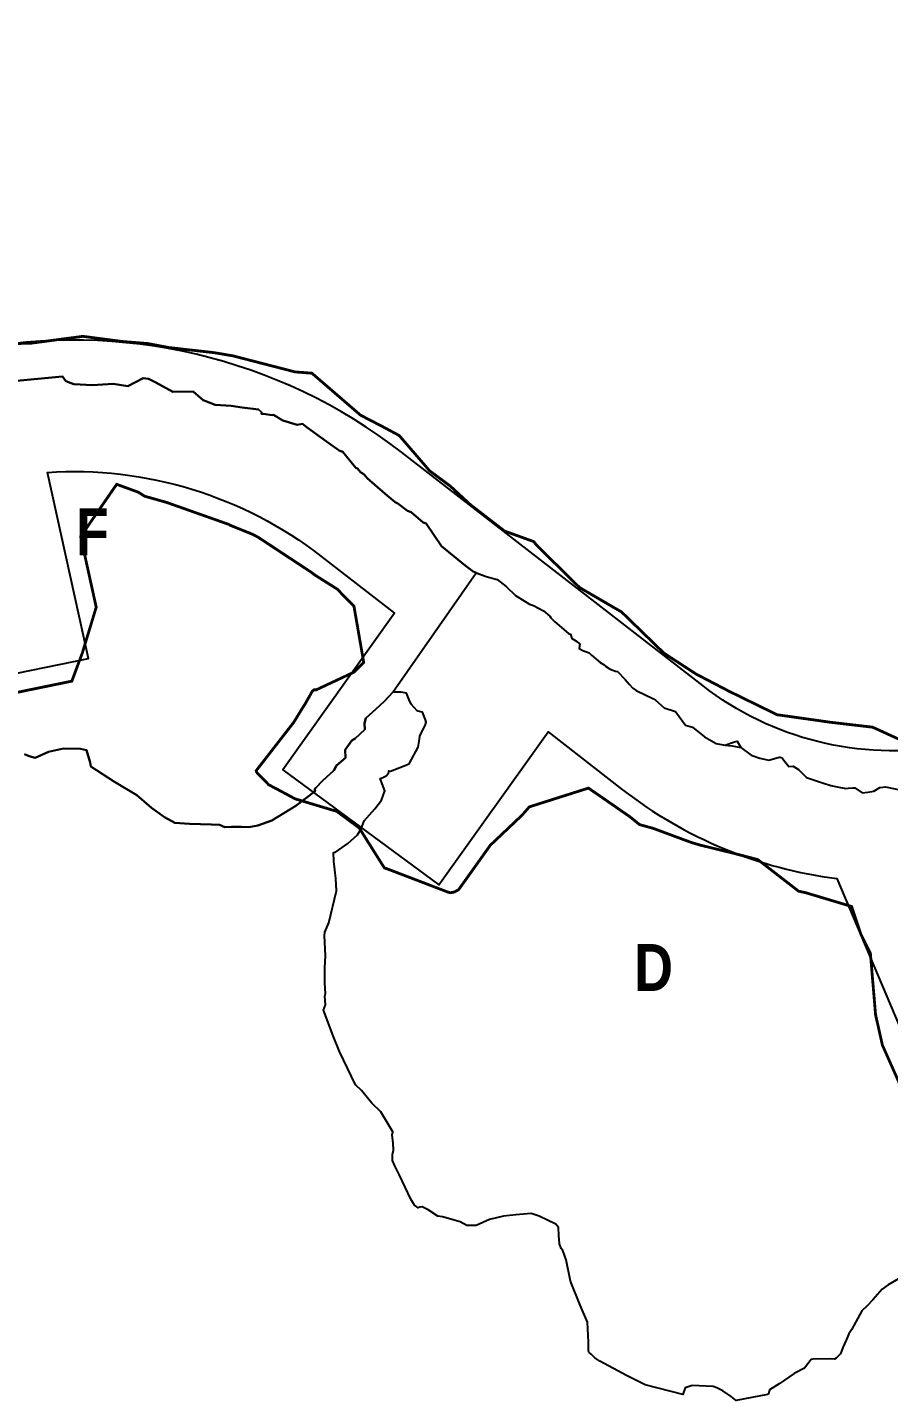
# Model space of a CAD drawing. Header units: metres. Extents: x 116000 to 284092, y 365136 to 804542.
# Drawn here: x 197302 to 198219, y 664443 to 665907 of the extents above; entities that cross this region are included whole.
import ezdxf

# ---------------------------------------------------------------- set-up
doc = ezdxf.new("R2010")
doc.units = ezdxf.units.M
doc.header["$LTSCALE"] = 0.075
doc.layers.add('050078', color=30, linetype='Continuous')
doc.layers.add('050078-2012', color=62, linetype='Continuous')
doc.styles.add('1958are-a$0$H', font='techb___.ttf')

msp = doc.modelspace()

# ---------------------------------------------------------------- linework, layer by layer
at = {"layer": '050078', "color": 62}
for points in [[(197151.1, 665190.2), (197366.5, 665234.2), (197322.8, 665432.7, -0.183285), (197614.4, 665343.5), (197692.9, 665282.7), (197573.8, 665115.7), (197740.2, 664993.1), (197856.4, 665156), (197935.9, 665094.4, 0.133882), (198164.3, 664999.7), (198260.7, 664771.7), (198453.7, 664844.6), (198382.7, 665023.6, 0.16609), (198620.1, 665213.3), (198911.9, 665671.2, 0.432587), (198814.9, 666052.6), (198789.4, 666068.3), (198803.1, 666307.7), (198758.9, 666505.3), (198585.1, 666474.6), (198778.2, 666819.2, 0.098369), (198859, 667067.5)], [(198656.1, 666887.7), (198439.8, 666501.8, 0.055378), (198409.7, 666430.6), (198364.7, 666418.3), (198261.9, 666358.2), (198203.3, 666338.2), (198234.5, 666211.2), (198425.5, 666188.2, 0.16349), (198576.4, 666024.1), (198747, 665930.2, -0.433124), (198793.9, 665746.4), (198502, 665288.6, -0.441383), (198021.6, 665205.1), (197700.2, 665454.2, 0.217548), (197239.2, 665562.6)]]:
    msp.add_lwpolyline(points, format="xyb", dxfattribs=at)
at = {"layer": '050078', "color": 30, "elevation": 127.5}
for points in [[(197286.4, 665529.9), (197338.9, 665534.9), (197342.4, 665530.1), (197351.1, 665526.7), (197371.1, 665525.7), (197392.8, 665527.2), (197408.5, 665524.7), (197424.8, 665533.2), (197430.6, 665532.5), (197438.4, 665528.4), (197456.5, 665518.6), (197478.2, 665518.8), (197489, 665509.6), (197501.8, 665504.7), (197518.7, 665503.8), (197530.6, 665502), (197548, 665499.7), (197550.9, 665496.8), (197551.2, 665495.1), (197552.9, 665495), (197562.3, 665493.7), (197563.9, 665493.9), (197573.7, 665487.9), (197588.9, 665483.5), (197594.9, 665484.5), (197598.2, 665481.6), (197611.5, 665471.9), (197622.9, 665464), (197633.9, 665456), (197636.3, 665455), (197637.4, 665455), (197637.5, 665455), (197646.6, 665443.5), (197651.7, 665437.6), (197653.2, 665436.9), (197656.4, 665433.1), (197660.4, 665430.6), (197663.7, 665426.5), (197671.8, 665419.5), (197682.8, 665409.8), (197693.4, 665401.1), (197696.2, 665399.4), (197706.6, 665391.7), (197710.5, 665390.4), (197723.3, 665379.4), (197726.7, 665378.3), (197742.8, 665354.2), (197768, 665333.3), (197776.8, 665326.9), (197790.5, 665321.7), (197802.3, 665318.7), (197811.9, 665310.9), (197821.9, 665301.5), (197836.8, 665292.2), (197841.1, 665290.7), (197851.6, 665285), (197858.2, 665279.3), (197859.3, 665277.6), (197861.1, 665275.9), (197863.8, 665273.5), (197878.2, 665261.1), (197879.9, 665260.3), (197880.3, 665260.2), (197881.7, 665255.7), (197883.1, 665254.9), (197887.1, 665252.4), (197889.6, 665250.4), (197890.2, 665250.1), (197889.7, 665245.1), (197893.6, 665242.8), (197900.1, 665240.4), (197902.7, 665237.8), (197907.5, 665234), (197912.1, 665230), (197915.4, 665227.8), (197917.7, 665226), (197922.6, 665223), (197928.3, 665221), (197930.6, 665220.3), (197938.5, 665211.8), (197943, 665206.8), (197946.8, 665202.7), (197950.2, 665200.4), (197968.7, 665191.2), (197970.9, 665189.9), (197980.3, 665181.6), (197992.1, 665178), (198002.8, 665163.1), (198010.5, 665161.2), (198023.1, 665150.9), (198035.6, 665143.9), (198044.7, 665142), (198052.8, 665141.2), (198057.9, 665140.3), (198061.8, 665139.5), (198072.8, 665131.3), (198082.1, 665128), (198091.9, 665125.8), (198102.6, 665129.1), (198103.9, 665129.3), (198105.8, 665128.3), (198107.2, 665126.5), (198113.2, 665119.3), (198117.8, 665119.7), (198123.5, 665116.1), (198132, 665107.5), (198149.1, 665101.8), (198157.7, 665099), (198164.7, 665097.6), (198173.7, 665095.8), (198176.3, 665096.1), (198181.3, 665096.5), (198183.4, 665096.4), (198191.1, 665091.3), (198197.4, 665091.8), (198203.6, 665092.9), (198210.2, 665096.8), (198216, 665097.4), (198238, 665092.8)], [(198229.8, 664573.3), (198218.9, 664566.9), (198212.4, 664562.2), (198202.5, 664550.9), (198196.5, 664544.5), (198190.9, 664538.9), (198184.5, 664527.2), (198179.9, 664518.7), (198177, 664514.7), (198174.1, 664507.8), (198170.5, 664499.8), (198168, 664493.3), (198163.5, 664488.5), (198161.7, 664487.5), (198156.9, 664487.8), (198138.6, 664487.5), (198136.8, 664487), (198129.6, 664478), (198118.7, 664472.2), (198102.7, 664461.3), (198092.5, 664454.9), (198091.3, 664450.1), (198090.5, 664450), (198056.9, 664443.4), (198051.7, 664447.9), (198042.8, 664453.9), (198036.5, 664456.9), (198032.5, 664458.4), (198009.9, 664459.5), (198002.7, 664456.9), (198000, 664450), (197960, 664460), (197940, 664470), (197911.6, 664485.3), (197906.2, 664488.9), (197902.5, 664493), (197900, 664495.1), (197899.7, 664496.4), (197899.6, 664505.5), (197898.6, 664527), (197890.5, 664545.2), (197880.4, 664570.5), (197875.8, 664593.3), (197872.3, 664603.3), (197870.5, 664605.5), (197868.5, 664610.6), (197867.9, 664619.4), (197867.4, 664627.8), (197864.7, 664631.4), (197846.8, 664640), (197838.4, 664642.7), (197822.1, 664641.2), (197808.9, 664639.9), (197793.9, 664636.4), (197779.9, 664630.1), (197769.8, 664629.9), (197762.9, 664633.8), (197744.1, 664639.4), (197739, 664640.1), (197728.8, 664646.8), (197722.4, 664649.9), (197719.8, 664649.4), (197718, 664648.9), (197714.2, 664651.6), (197712.5, 664654.4), (197710.2, 664658.2), (197698.1, 664683.6), (197693.1, 664693.7), (197690.8, 664699.2), (197690.8, 664705.7), (197691.8, 664710.4), (197691.4, 664717.8), (197690.3, 664726.6), (197691, 664730), (197685.8, 664738.7), (197678.1, 664751.3), (197668.6, 664760.5), (197657.7, 664774), (197651.1, 664779.9), (197634.1, 664815.4), (197627.4, 664832), (197617.2, 664859.5), (197619.3, 664865.3), (197618.6, 664874.6), (197619.3, 664877.1), (197618.4, 664888.2), (197618.6, 664904.6), (197619.2, 664917.9), (197618.3, 664938.8), (197618.5, 664942.6), (197622.8, 664952.7), (197630.9, 664986.7), (197630.3, 664999.7), (197628, 665018.4), (197627.7, 665027.7), (197629.8, 665027.8), (197642.9, 665037.3), (197653.4, 665046.3), (197657.1, 665052.9), (197660.3, 665061.3), (197671.9, 665074), (197679.1, 665083.3), (197682.5, 665093.3), (197677.4, 665106.4), (197678.6, 665106.7), (197680.2, 665107.4), (197683.9, 665109.4), (197686.5, 665112.2), (197686.7, 665113.5), (197686.8, 665114.5), (197688.7, 665114.2), (197708.4, 665122), (197717.9, 665139.8), (197719.5, 665148.4), (197719.9, 665151.4), (197725.8, 665164.1), (197726.6, 665166.4), (197725.9, 665169), (197722.7, 665177), (197717.7, 665178.3), (197717, 665178.5), (197710.4, 665185.6), (197708.5, 665190.2), (197705.7, 665197.5), (197699.8, 665198.5), (197691, 665198.5), (197682, 665189), (197672.8, 665180.3), (197662.4, 665170.9), (197660.9, 665165.4), (197661, 665158.6), (197651, 665149.2), (197647.3, 665147.1), (197640.1, 665136.9), (197640.6, 665128.6), (197630.9, 665120.2), (197628.1, 665115.1), (197615.9, 665103.9), (197609.1, 665096.6), (197607.7, 665094.7), (197608.1, 665092.9), (197587.7, 665077.3), (197562, 665061.7), (197547, 665056.5), (197537.7, 665054.4), (197529.7, 665055), (197519, 665055), (197512, 665054.7), (197506.2, 665057.2), (197497.6, 665057.3), (197474.3, 665058.1), (197458.5, 665059.2), (197447.6, 665065.1), (197433.8, 665075.3), (197418.3, 665088.8), (197394.5, 665102.8), (197369.3, 665119.3), (197368.3, 665123.5), (197364.7, 665136.7), (197358.1, 665138.1), (197339.9, 665138.4), (197324.2, 665135), (197309.8, 665128.5), (197303.4, 665130.1), (197298.3, 665132.4)]]:
    msp.add_lwpolyline(points, dxfattribs=at)
at = {"layer": '050078', "color": 30, "flags": 128}
msp.add_lwpolyline([(197298.3, 665132.4), (197303.4, 665130.1), (197309.8, 665128.5), (197324.2, 665135), (197339.9, 665138.4), (197358.1, 665138.1), (197364.7, 665136.7), (197368.3, 665123.5), (197369.3, 665119.3), (197394.5, 665102.8), (197418.3, 665088.8), (197433.8, 665075.3), (197447.6, 665065.1), (197458.5, 665059.2), (197474.3, 665058.1), (197497.6, 665057.3), (197506.2, 665057.2), (197512, 665054.7), (197519, 665055), (197529.7, 665055), (197537.7, 665054.4), (197547, 665056.5), (197562, 665061.7), (197587.7, 665077.3), (197608.1, 665092.9), (197607.7, 665094.7), (197609.1, 665096.6), (197615.9, 665103.9), (197628.1, 665115.1), (197630.9, 665120.2), (197640.6, 665128.6), (197640.1, 665136.9), (197647.3, 665147.1), (197651, 665149.2), (197661, 665158.6), (197660.9, 665165.4), (197662.4, 665170.9), (197672.8, 665180.3), (197682, 665189), (197691, 665198.5), (197779.7, 665325.8), (197776.8, 665326.9), (197768, 665333.3), (197742.8, 665354.2), (197726.7, 665378.3), (197723.3, 665379.4), (197710.5, 665390.4), (197706.6, 665391.7), (197696.2, 665399.4), (197693.4, 665401.1), (197682.8, 665409.8), (197671.8, 665419.5), (197663.7, 665426.5), (197660.4, 665430.6), (197656.4, 665433.1), (197653.2, 665436.9), (197651.7, 665437.6), (197646.6, 665443.5), (197637.5, 665455), (197637.4, 665455), (197636.3, 665455), (197633.9, 665456), (197622.9, 665464), (197611.5, 665471.9), (197598.2, 665481.6), (197594.9, 665484.5), (197588.9, 665483.5), (197573.7, 665487.9), (197563.9, 665493.9), (197562.3, 665493.7), (197552.9, 665495), (197551.2, 665495.1), (197550.9, 665496.8), (197548, 665499.7), (197530.6, 665502), (197518.7, 665503.8), (197501.8, 665504.7), (197489, 665509.6), (197478.2, 665518.8), (197456.5, 665518.6), (197438.4, 665528.4), (197430.6, 665532.5), (197424.8, 665533.2), (197408.5, 665524.7), (197392.8, 665527.2), (197371.1, 665525.7), (197351.1, 665526.7), (197342.4, 665530.1), (197338.9, 665534.9), (197286.4, 665529.9)], dxfattribs=at)
at = {"layer": '050078', "color": 71, "elevation": 127.5}
for points in [[(197286.4, 665529.9), (197338.9, 665534.9), (197342.4, 665530.1), (197351.1, 665526.7), (197371.1, 665525.7), (197392.8, 665527.2), (197408.5, 665524.7), (197424.8, 665533.2), (197430.6, 665532.5), (197438.4, 665528.4), (197456.5, 665518.6), (197478.2, 665518.8), (197489, 665509.6), (197501.8, 665504.7), (197518.7, 665503.8), (197530.6, 665502), (197548, 665499.7), (197550.9, 665496.8), (197551.2, 665495.1), (197552.9, 665495), (197562.3, 665493.7), (197563.9, 665493.9), (197573.7, 665487.9), (197588.9, 665483.5), (197594.9, 665484.5), (197598.2, 665481.6), (197611.5, 665471.9), (197622.9, 665464), (197633.9, 665456), (197636.3, 665455), (197637.4, 665455), (197637.5, 665455), (197646.6, 665443.5), (197651.7, 665437.6), (197653.2, 665436.9), (197656.4, 665433.1), (197660.4, 665430.6), (197663.7, 665426.5), (197671.8, 665419.5), (197682.8, 665409.8), (197693.4, 665401.1), (197696.2, 665399.4), (197706.6, 665391.7), (197710.5, 665390.4), (197723.3, 665379.4), (197726.7, 665378.3), (197742.8, 665354.2), (197768, 665333.3), (197776.8, 665326.9), (197790.5, 665321.7), (197802.3, 665318.7), (197811.9, 665310.9), (197821.9, 665301.5), (197836.8, 665292.2), (197841.1, 665290.7), (197851.6, 665285), (197858.2, 665279.3), (197859.3, 665277.6), (197861.1, 665275.9), (197863.8, 665273.5), (197878.2, 665261.1), (197879.9, 665260.3), (197880.3, 665260.2), (197881.7, 665255.7), (197883.1, 665254.9), (197887.1, 665252.4), (197889.6, 665250.4), (197890.2, 665250.1), (197889.7, 665245.1), (197893.6, 665242.8), (197900.1, 665240.4), (197902.7, 665237.8), (197907.5, 665234), (197912.1, 665230), (197915.4, 665227.8), (197917.7, 665226), (197922.6, 665223), (197928.3, 665221), (197930.6, 665220.3), (197938.5, 665211.8), (197943, 665206.8), (197946.8, 665202.7), (197950.2, 665200.4), (197968.7, 665191.2), (197970.9, 665189.9), (197980.3, 665181.6), (197992.1, 665178), (198002.8, 665163.1), (198010.5, 665161.2), (198023.1, 665150.9), (198035.6, 665143.9), (198044.7, 665142), (198055.1, 665145.6), (198058, 665146.2), (198061.8, 665139.5), (198072.8, 665131.3), (198082.1, 665128), (198091.9, 665125.8), (198102.6, 665129.1), (198103.9, 665129.3), (198105.8, 665128.3), (198107.2, 665126.5), (198113.2, 665119.3), (198117.8, 665119.7), (198123.5, 665116.1), (198132, 665107.5), (198149.1, 665101.8), (198157.7, 665099), (198164.7, 665097.6), (198173.7, 665095.8), (198176.3, 665096.1), (198181.3, 665096.5), (198183.4, 665096.4), (198191.1, 665091.3), (198197.4, 665091.8), (198203.6, 665092.9), (198210.2, 665096.8), (198216, 665097.4), (198238, 665092.8)], [(198229.8, 664573.3), (198218.9, 664566.9), (198212.4, 664562.2), (198202.5, 664550.9), (198196.5, 664544.5), (198190.9, 664538.9), (198184.5, 664527.2), (198179.9, 664518.7), (198177, 664514.7), (198174.1, 664507.8), (198170.5, 664499.8), (198168, 664493.3), (198163.5, 664488.5), (198161.7, 664487.5), (198156.9, 664487.8), (198138.6, 664487.5), (198136.8, 664487), (198129.6, 664478), (198118.7, 664472.2), (198102.7, 664461.3), (198092.5, 664454.9), (198091.3, 664450.1), (198090.5, 664450), (198056.9, 664443.4), (198051.7, 664447.9), (198042.8, 664453.9), (198036.5, 664456.9), (198032.5, 664458.4), (198009.9, 664459.5), (198002.7, 664456.9), (198000, 664450), (197960, 664460), (197940, 664470), (197911.6, 664485.3), (197906.2, 664488.9), (197902.5, 664493), (197900, 664495.1), (197899.7, 664496.4), (197899.6, 664505.5), (197898.6, 664527), (197890.5, 664545.2), (197880.4, 664570.5), (197875.8, 664593.3), (197872.3, 664603.3), (197870.5, 664605.5), (197868.5, 664610.6), (197867.9, 664619.4), (197867.4, 664627.8), (197864.7, 664631.4), (197846.8, 664640), (197838.4, 664642.7), (197822.1, 664641.2), (197808.9, 664639.9), (197793.9, 664636.4), (197779.9, 664630.1), (197769.8, 664629.9), (197762.9, 664633.8), (197744.1, 664639.4), (197739, 664640.1), (197728.8, 664646.8), (197722.4, 664649.9), (197719.8, 664649.4), (197718, 664648.9), (197714.2, 664651.6), (197712.5, 664654.4), (197710.2, 664658.2), (197698.1, 664683.6), (197693.1, 664693.7), (197690.8, 664699.2), (197690.8, 664705.7), (197691.8, 664710.4), (197691.4, 664717.8), (197690.3, 664726.6), (197691, 664730), (197685.8, 664738.7), (197678.1, 664751.3), (197668.6, 664760.5), (197657.7, 664774), (197651.1, 664779.9), (197634.1, 664815.4), (197627.4, 664832), (197617.2, 664859.5), (197619.3, 664865.3), (197618.6, 664874.6), (197619.3, 664877.1), (197618.4, 664888.2), (197618.6, 664904.6), (197619.2, 664917.9), (197618.3, 664938.8), (197618.5, 664942.6), (197622.8, 664952.7), (197630.9, 664986.7), (197630.3, 664999.7), (197628, 665018.4), (197627.7, 665027.7), (197629.8, 665027.8), (197642.9, 665037.3), (197653.4, 665046.3), (197657.1, 665052.9), (197660.3, 665061.3), (197671.9, 665074), (197679.1, 665083.3), (197682.5, 665093.3), (197677.4, 665106.4), (197678.6, 665106.7), (197680.2, 665107.4), (197683.9, 665109.4), (197686.5, 665112.2), (197686.7, 665113.5), (197686.8, 665114.5), (197688.7, 665114.2), (197708.4, 665122), (197717.9, 665139.8), (197719.5, 665148.4), (197719.9, 665151.4), (197725.8, 665164.1), (197726.6, 665166.4), (197725.9, 665169), (197722.7, 665177), (197717.7, 665178.3), (197717, 665178.5), (197710.4, 665185.6), (197708.5, 665190.2), (197705.7, 665197.5), (197699.8, 665198.5), (197691, 665198.5), (197682, 665189), (197672.8, 665180.3), (197662.4, 665170.9), (197660.9, 665165.4), (197661, 665158.6), (197651, 665149.2), (197647.3, 665147.1), (197640.1, 665136.9), (197640.6, 665128.6), (197630.9, 665120.2), (197628.1, 665115.1), (197615.9, 665103.9), (197609.1, 665096.6), (197607.7, 665094.7), (197608.1, 665092.9), (197587.7, 665077.3), (197562, 665061.7), (197547, 665056.5), (197537.7, 665054.4), (197529.7, 665055), (197519, 665055), (197512, 665054.7), (197506.2, 665057.2), (197497.6, 665057.3), (197474.3, 665058.1), (197458.5, 665059.2), (197447.6, 665065.1), (197433.8, 665075.3), (197418.3, 665088.8), (197394.5, 665102.8), (197369.3, 665119.3), (197368.3, 665123.5), (197364.7, 665136.7), (197358.1, 665138.1), (197339.9, 665138.4), (197324.2, 665135), (197309.8, 665128.5), (197303.4, 665130.1), (197298.3, 665132.4)]]:
    msp.add_lwpolyline(points, dxfattribs=at)
at = {"layer": '050078', "color": 30}
for points in [[(198229.8, 664573.3), (198218.9, 664566.9), (198212.4, 664562.2), (198202.5, 664550.9), (198196.5, 664544.5), (198190.9, 664538.9), (198184.5, 664527.2), (198179.9, 664518.7), (198177, 664514.7), (198174.1, 664507.8), (198170.5, 664499.8), (198168, 664493.3), (198163.5, 664488.5), (198161.7, 664487.5), (198156.9, 664487.8), (198138.6, 664487.5), (198136.8, 664487), (198129.6, 664478), (198118.7, 664472.2), (198102.7, 664461.3), (198092.5, 664454.9), (198091.3, 664450.1), (198090.5, 664450), (198056.9, 664443.4), (198051.7, 664447.9), (198042.8, 664453.9), (198036.5, 664456.9), (198032.5, 664458.4), (198009.9, 664459.5), (198002.7, 664456.9), (198000, 664450), (197960, 664460), (197940, 664470), (197911.6, 664485.3), (197906.2, 664488.9), (197902.5, 664493), (197900, 664495.1), (197899.7, 664496.4), (197899.6, 664505.5), (197898.6, 664527), (197890.5, 664545.2), (197880.4, 664570.5), (197875.8, 664593.3), (197872.3, 664603.3), (197870.5, 664605.5), (197868.5, 664610.6), (197867.9, 664619.4), (197867.4, 664627.8), (197864.7, 664631.4), (197846.8, 664640), (197838.4, 664642.7), (197822.1, 664641.2), (197808.9, 664639.9), (197793.9, 664636.4), (197779.9, 664630.1), (197769.8, 664629.9), (197762.9, 664633.8), (197744.1, 664639.4), (197739, 664640.1), (197728.8, 664646.8), (197722.4, 664649.9), (197719.8, 664649.4), (197718, 664648.9), (197714.2, 664651.6), (197712.5, 664654.4), (197710.2, 664658.2), (197698.1, 664683.6), (197693.1, 664693.7), (197690.8, 664699.2), (197690.8, 664705.7), (197691.8, 664710.4), (197691.4, 664717.8), (197690.3, 664726.6), (197691, 664730), (197685.8, 664738.7), (197678.1, 664751.3), (197668.6, 664760.5), (197657.7, 664774), (197651.1, 664779.9), (197634.1, 664815.4), (197627.4, 664832), (197617.2, 664859.5), (197619.3, 664865.3), (197618.6, 664874.6), (197619.3, 664877.1), (197618.4, 664888.2), (197618.6, 664904.6), (197619.2, 664917.9), (197618.3, 664938.8), (197618.5, 664942.6), (197622.8, 664952.7), (197630.9, 664986.7), (197630.3, 664999.7), (197628, 665018.4), (197627.7, 665027.7), (197629.8, 665027.8), (197642.9, 665037.3), (197653.4, 665046.3), (197657.1, 665052.9), (197660.3, 665061.3), (197671.9, 665074), (197679.1, 665083.3), (197682.5, 665093.3), (197677.4, 665106.4), (197678.6, 665106.7), (197680.2, 665107.4), (197683.9, 665109.4), (197686.5, 665112.2), (197686.7, 665113.5), (197686.8, 665114.5), (197688.7, 665114.2), (197708.4, 665122), (197717.9, 665139.8), (197719.5, 665148.4), (197719.9, 665151.4), (197725.8, 665164.1), (197726.6, 665166.4), (197725.9, 665169), (197722.7, 665177), (197717.7, 665178.3), (197717, 665178.5), (197710.4, 665185.6), (197708.5, 665190.2), (197705.7, 665197.5), (197699.8, 665198.5), (197691, 665198.5), (197779.7, 665325.8), (197790.5, 665321.7), (197802.3, 665318.7), (197811.9, 665310.9), (197821.9, 665301.5), (197836.8, 665292.2), (197841.1, 665290.7), (197851.6, 665285), (197858.2, 665279.3), (197859.3, 665277.6), (197861.1, 665275.9), (197863.8, 665273.5), (197878.2, 665261.1), (197879.9, 665260.3), (197880.3, 665260.2), (197881.7, 665255.7), (197883.1, 665254.9), (197887.1, 665252.4), (197889.6, 665250.4), (197890.2, 665250.1), (197889.7, 665245.1), (197893.6, 665242.8), (197900.1, 665240.4), (197902.7, 665237.8), (197907.5, 665234), (197912.1, 665230), (197915.4, 665227.8), (197917.7, 665226), (197922.6, 665223), (197928.3, 665221), (197930.6, 665220.3), (197938.5, 665211.8), (197943, 665206.8), (197946.8, 665202.7), (197950.2, 665200.4), (197968.7, 665191.2), (197970.9, 665189.9), (197980.3, 665181.6), (197992.1, 665178), (198002.8, 665163.1), (198010.5, 665161.2), (198023.1, 665150.9), (198035.6, 665143.9), (198044.7, 665142), (198052.8, 665141.2), (198057.9, 665140.3), (198061.8, 665139.5), (198072.8, 665131.3), (198082.1, 665128), (198091.9, 665125.8), (198102.6, 665129.1), (198103.9, 665129.3), (198105.8, 665128.3), (198107.2, 665126.5), (198113.2, 665119.3), (198117.8, 665119.7), (198123.5, 665116.1), (198132, 665107.5), (198149.1, 665101.8), (198157.7, 665099), (198164.7, 665097.6), (198173.7, 665095.8), (198176.3, 665096.1), (198181.3, 665096.5), (198183.4, 665096.4), (198191.1, 665091.3), (198197.4, 665091.8), (198203.6, 665092.9), (198210.2, 665096.8), (198216, 665097.4), (198238, 665092.8)], [(197691, 665198.5), (197779.7, 665325.8)]]:
    msp.add_lwpolyline(points, dxfattribs=at)
at = {"layer": '050078-2012', "const_width": 3, "elevation": 119.2}
for points in [[(197290, 665570), (197306.2, 665570.5), (197360.7, 665577.7), (197402.8, 665572.2), (197430, 665570), (197452.6, 665565.7), (197500.7, 665560.3), (197520.6, 665556.9), (197586.8, 665539.8), (197604.8, 665538.4), (197656.7, 665493.6), (197678.6, 665482.3), (197697.8, 665472), (197730.2, 665434.4), (197752.1, 665418.2), (197773.9, 665398.1), (197810, 665370.2), (197841.3, 665358.9), (197844, 665355.3), (197890, 665310), (197931.3, 665285.9), (197934.6, 665284.1), (197980, 665240), (198014.3, 665217.7), (198049.4, 665199.4), (198100.5, 665174.4), (198157.9, 665166.3), (198202.4, 665161.1), (198239.6, 665144.1)], [(198234.4, 664773.6), (198212.8, 664822.2), (198205.5, 664854.6), (198200, 664920), (198190, 664940), (198180, 664970), (198130.4, 664984.9), (198127.8, 664985.4), (198123.5, 664986.3), (198080, 665020), (198050.4, 665027.7), (198045.1, 665028.9), (198037.6, 665030.8), (198033.4, 665031.8), (198017.3, 665035.8), (198010.3, 665037.9), (198004.3, 665040), (197968.5, 665053.3), (197954, 665057.3), (197943.6, 665065.7), (197914.7, 665085.7), (197899.5, 665096.2), (197836.5, 665076.2), (197828.9, 665067.5), (197794.9, 665035.3), (197766.6, 664995.6), (197765.3, 664993.8), (197761.9, 664989), (197761.2, 664988), (197756.9, 664985.6), (197754.2, 664984.9), (197752, 664984.8), (197750.1, 664985.2), (197685.1, 665010.1), (197682, 665011.1), (197655.2, 665053.7), (197631.3, 665071.4), (197587, 665084.7), (197569.3, 665094.2), (197558.8, 665099.7), (197545.8, 665113.1), (197545.4, 665114.8), (197585.4, 665166.3), (197593.6, 665179.7), (197597.7, 665186.2), (197605.1, 665199.3), (197606.8, 665200.9), (197609.5, 665201), (197650, 665220), (197660, 665230), (197649.6, 665290), (197631.7, 665308.3), (197607.9, 665323.3), (197604.3, 665326.1), (197547.4, 665363.6), (197542.9, 665366), (197541.5, 665366.7), (197517.5, 665376.4), (197516.6, 665377.1), (197451, 665400.3), (197447.8, 665401.3), (197426.5, 665407.3), (197419.9, 665411.5), (197396.7, 665420), (197358.3, 665364.3), (197359.4, 665359.4), (197373.9, 665293.5), (197374.9, 665289), (197360, 665240), (197348.9, 665210.2), (197341.7, 665208.7), (197284.2, 665196.9)]]:
    msp.add_lwpolyline(points, dxfattribs=at)

# ---------------------------------------------------------------- texts
at = {"layer": '050078', "color": 30, "style": '1958are-a$0$H'}
for s, p in [('F', (197353.3, 665344.3)), ('D', (197948.3, 664880))]:
    msp.add_text(s, height=50, dxfattribs=at).set_placement(p)

doc.saveas('drawing.dxf')
